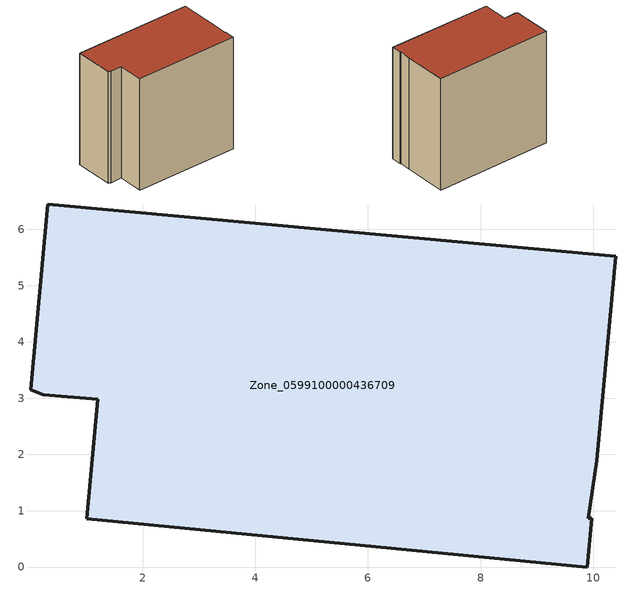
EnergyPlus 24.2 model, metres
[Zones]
Zone_0599100000436709
 floor ground (C_G): 0.23,3.06 0.01,3.15 0.31,6.45 10.4,5.52 10.07,1.88 9.92,0.86 9.97,0.87 9.89,0 1,0.86 1.2,2.98 z0
 wall outside (C_F): 9.89,0 9.97,0.87 9.92,0.86 10.07,1.88 10.4,5.52 0.31,6.45 0.01,3.15 0.23,3.06 1.2,2.98 1,0.86 9.89,0 z0:9.8
 roof outside (C_R): 9.97,0.87 9.92,0.86 10.07,1.88 10.4,5.52 0.31,6.45 0.01,3.15 0.23,3.06 1.2,2.98 1,0.86 9.89,0 z9.8
[BUILDING]
Pand.0599100000436709: North Axis=0; Terrain=City; Loads Convergence Tolerance Value=0.04; Temperature Convergence Tolerance Value=0.4; Solar Distribution=FullExterior; Maximum Number of Warmup Days=25; Minimum Number of Warmup Days=1
[Site:Location]
Rotterdam.The.Hague.AP_ZH_NLD Design_Conditions: Latitude=51.96; Longitude=4.45; Time Zone=1; Elevation=-4.5
[SITE:GROUNDTEMPERATURE:BUILDINGSURFACE]
18, 18, 18, 18, 18, 18, 18, 18, 18, 18, 18, 18
[MATERIAL] Thermal Absorptance=0.9; Solar Absorptance=0.7; Visible Absorptance=0.7
Name | Roughness | Thickness | Conductivity | Density | Specific Heat
G.TI.2006-2014 | MediumSmooth | 0.15 | 0.06 | 540 | 1210
F.TI.2006-2014 | Rough | 0.3 | 0.12 | 1920 | 840
R.TI.2006-2014 | MediumRough | 0.2 | 0.08 | 1500 | 1000
[CONSTRUCTION]
C_G: G.TI.2006-2014
C_F: F.TI.2006-2014
C_R: R.TI.2006-2014
[ZONE]
Zone_0599100000436709: Type=1; Multiplier=1; Ceiling Height=Autocalculate; Volume=Autocalculate; Floor Area=autocalculate; Part of Total Floor Area=Yes
[ZONEINFILTRATION:DESIGNFLOWRATE]
Infil_Zone_0599100000436709: Zone or ZoneList or Space or SpaceList=Zone_0599100000436709; Schedule=AlwaysOn; Design Flow Rate Calculation Method=Flow/Area; Flow Rate per Floor Area=0.0015; Constant Term Coefficient=1; Temperature Term Coefficient=0; Velocity Term Coefficient=0; Velocity Squared Term Coefficient=0
[HVACTEMPLATE:ZONE:IDEALLOADSAIRSYSTEM]
Zone_0599100000436709: Maximum Heating Supply Air Temperature=50; Minimum Cooling Supply Air Temperature=13; Maximum Heating Supply Air Humidity Ratio=0.0156; Minimum Cooling Supply Air Humidity Ratio=0.0077; Heating Limit=NoLimit; Cooling Limit=NoLimit; Dehumidification Control Type=ConstantSensibleHeatRatio; Cooling Sensible Heat Ratio=0.7; Dehumidification Setpoint=60; Humidification Control Type=None; Humidification Setpoint=30; Outdoor Air Method=None; Outdoor Air Flow Rate per Person=0.00944; Outdoor Air Flow Rate per Zone Floor Area=0; Outdoor Air Flow Rate per Zone=0; Demand Controlled Ventilation Type=None; Outdoor Air Economizer Type=NoEconomizer; Heat Recovery Type=None; Sensible Heat Recovery Effectiveness=0.7; Latent Heat Recovery Effectiveness=0.65
[ZONECONTROL:THERMOSTAT]
ThermostatControl_Zone_0599100000436709: Zone or ZoneList=Zone_0599100000436709; Control Type Schedule=DualSetpointControlType; Control 1=Thermostat_Zone_0599100000436709; Temperature Difference Between Cutout And Setpoint=0
[THERMOSTATSETPOINT:DUALSETPOINT]
Thermostat_Zone_0599100000436709: Heating Setpoint Temperature Schedule=HeatingSetpoint_Zone_0599100000436709; Cooling Setpoint Temperature Schedule=CoolingSetpoint_Zone_0599100000436709
[SCHEDULE:COMPACT]
HeatingSetpoint_Zone_0599100000436709: Through: 12/31, For: AllDays, Until: 24:00, 21
CoolingSetpoint_Zone_0599100000436709: Through: 12/31, For: AllDays, Until: 24:00, 24
DualSetpointControlType: Through: 12/31, For: AllDays, Until: 24:00, 4
AlwaysOn: Through: 12/31, For: AllDays, Until: 24:00, 1
